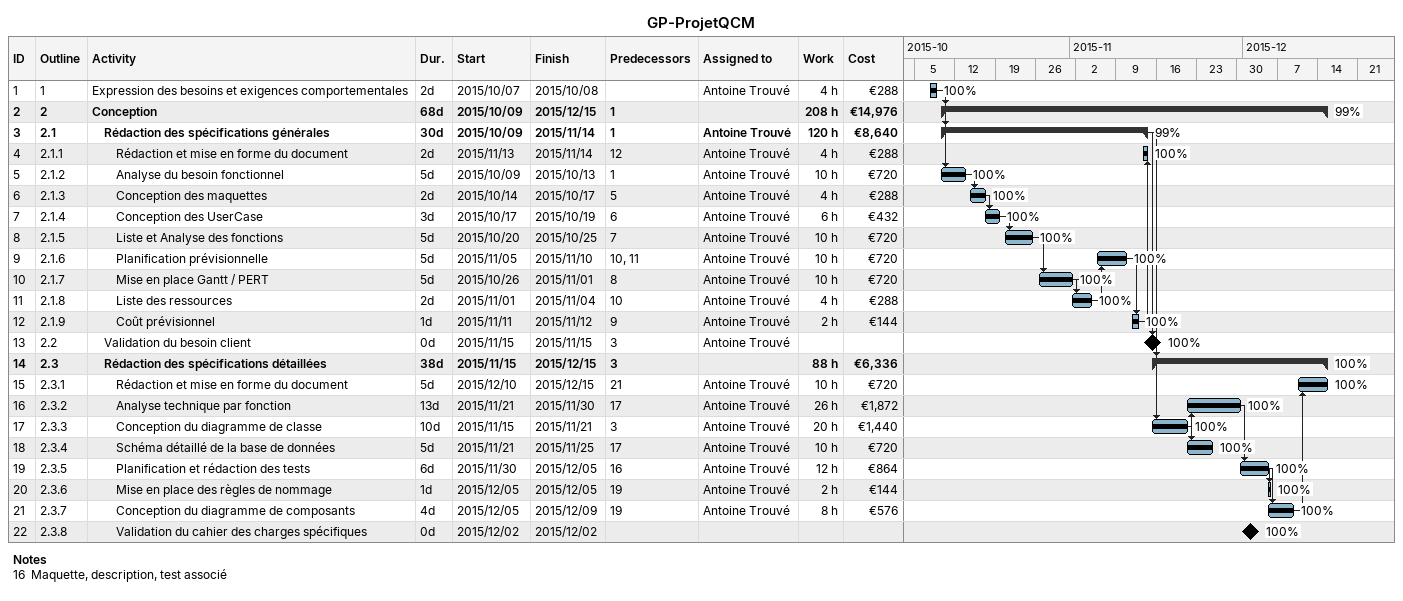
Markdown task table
GP-ProjetQCM

| ID | WBS | Task | Duration | Start | Finish | Predecessors | Resources | % complete | Work (h) | Cost (€) |
|---|---|---|---|---|---|---|---|---|---|---|
| 1 | 1 | Expression des besoins et exigences comportementales | 2d | 2015-10-07 | 2015-10-08 |  | Antoine Trouvé | 100 | 4 | 288 |
| 2 | 2 | **Conception** | 68d | 2015-10-09 | 2015-12-15 | 1 |  | 99 | 208 | 14976 |
| 3 | 2.1 | **Rédaction des spécifications générales** | 30d | 2015-10-09 | 2015-11-14 | 1 | Antoine Trouvé | 99 | 120 | 8640 |
| 4 | 2.1.1 | Rédaction et mise en forme du document | 2d | 2015-11-13 | 2015-11-14 | 12 | Antoine Trouvé | 100 | 4 | 288 |
| 5 | 2.1.2 | Analyse du besoin fonctionnel | 5d | 2015-10-09 | 2015-10-13 | 1 | Antoine Trouvé | 100 | 10 | 720 |
| 6 | 2.1.3 | Conception des maquettes | 2d | 2015-10-14 | 2015-10-17 | 5 | Antoine Trouvé | 100 | 4 | 288 |
| 7 | 2.1.4 | Conception des UserCase | 3d | 2015-10-17 | 2015-10-19 | 6 | Antoine Trouvé | 100 | 6 | 432 |
| 8 | 2.1.5 | Liste et Analyse des fonctions | 5d | 2015-10-20 | 2015-10-25 | 7 | Antoine Trouvé | 100 | 10 | 720 |
| 9 | 2.1.6 | Planification prévisionnelle | 5d | 2015-11-05 | 2015-11-10 | 10, 11 | Antoine Trouvé | 100 | 10 | 720 |
| 10 | 2.1.7 | Mise en place Gantt / PERT | 5d | 2015-10-26 | 2015-11-01 | 8 | Antoine Trouvé | 100 | 10 | 720 |
| 11 | 2.1.8 | Liste des ressources | 2d | 2015-11-01 | 2015-11-04 | 10 | Antoine Trouvé | 100 | 4 | 288 |
| 12 | 2.1.9 | Coût prévisionnel | 1d | 2015-11-11 | 2015-11-12 | 9 | Antoine Trouvé | 100 | 2 | 144 |
| 13 | 2.2 | Validation du besoin client | 0d | 2015-11-15 | 2015-11-15 | 3 | Antoine Trouvé | 100 |  |  |
| 14 | 2.3 | **Rédaction des spécifications détaillées** | 38d | 2015-11-15 | 2015-12-15 | 3 |  | 100 | 88 | 6336 |
| 15 | 2.3.1 | Rédaction et mise en forme du document | 5d | 2015-12-10 | 2015-12-15 | 21 | Antoine Trouvé | 100 | 10 | 720 |
| 16 | 2.3.2 | Analyse technique par fonction | 13d | 2015-11-21 | 2015-11-30 | 17 | Antoine Trouvé | 100 | 26 | 1872 |
| 17 | 2.3.3 | Conception du diagramme de classe | 10d | 2015-11-15 | 2015-11-21 | 3 | Antoine Trouvé | 100 | 20 | 1440 |
| 18 | 2.3.4 | Schéma détaillé de la base de données | 5d | 2015-11-21 | 2015-11-25 | 17 | Antoine Trouvé | 100 | 10 | 720 |
| 19 | 2.3.5 | Planification et rédaction des tests | 6d | 2015-11-30 | 2015-12-05 | 16 | Antoine Trouvé | 100 | 12 | 864 |
| 20 | 2.3.6 | Mise en place des règles de nommage | 1d | 2015-12-05 | 2015-12-05 | 19 | Antoine Trouvé | 100 | 2 | 144 |
| 21 | 2.3.7 | Conception du diagramme de composants | 4d | 2015-12-05 | 2015-12-09 | 19 | Antoine Trouvé | 100 | 8 | 576 |
| 22 | 2.3.8 | Validation du cahier des charges spécifiques | 0d | 2015-12-02 | 2015-12-02 |  |  | 100 |  |  |

Notes
- 16: Maquette, description, test associé
